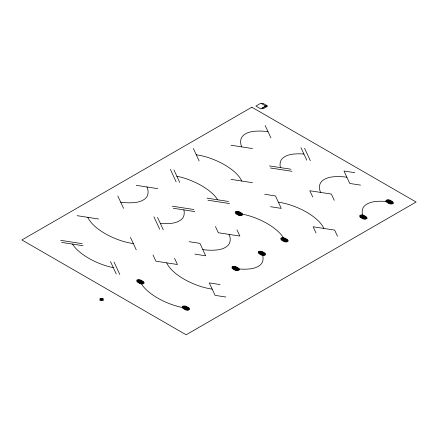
<?xml version="1.0" encoding="UTF-8"?>
<svg xmlns="http://www.w3.org/2000/svg" width="438" height="438" viewBox="0 0 438 438"><rect width="100%" height="100%" fill="white"/><g stroke="black" fill="none" stroke-linecap="round" stroke-linejoin="round"><path stroke-width="0.66" d="M261.858 103.801L262.844 103.231L267.311 105.81L266.326 106.379L260.818 103.209L255.891 106.056L260.818 108.903L265.746 106.056M230.99 145.224L252.529 148.559M354.764 172.687L343.994 171.017L349.765 183.456L360.534 185.121M269.447 165.909L290.985 169.243M270.41 167.984L291.949 171.318M230.99 179.361L252.529 182.695M264.711 194.28L275.48 195.945L281.251 208.384L270.481 206.714M136.196 185.323L157.735 188.658M207.032 198.151L228.57 201.485M207.995 200.226L229.534 203.56M172.331 206.189L193.87 209.523M173.295 208.258L194.833 211.592M77.066 215.671L98.605 219.005M189.156 241.694L199.925 243.358L205.696 255.797L194.926 254.133M60.641 240.325L82.18 243.659M61.605 242.4L83.143 245.729M220.079 284.585L209.309 282.915L215.08 295.354L225.849 297.019M101.665 298.973L102.634 299.532M100.62 299.581L101.589 300.139M334.254 200.292L331.369 194.078L309.83 190.744L312.716 196.963M304.574 148.258L310.345 160.697M300.983 147.705L306.753 160.138M337.539 236.328L334.654 230.109L313.115 226.78L316.001 232.994M265.154 125.503L270.925 137.937M236.974 229.857L239.86 236.071L218.321 232.742L215.436 226.523M193.355 148.531L199.126 160.965M173.952 169.949L179.722 182.383M170.36 169.396L176.131 181.83M157.527 217.363L163.297 229.802M174.559 258.305L177.445 264.519L155.906 261.19L153.021 254.971M153.935 216.81L159.706 229.244M117.8 195.945L123.571 208.384M130.469 237.401L136.24 249.835M114.044 262.055L119.815 274.489M110.453 261.497L116.223 273.936M140.395 281.82A52.012 30.03 0 0 0 146.314 289.759A78.583 45.366 0 0 0 172.161 304.684A52.012 30.03 0 0 0 185.915 308.1M166.675 262.855A52.012 30.03 0 0 0 172.594 270.793A78.583 45.366 0 0 0 198.441 285.718A52.012 30.03 0 0 0 212.195 289.135M72.527 244.086A52.012 30.03 0 0 0 77.329 249.934A78.583 45.366 0 0 0 103.176 264.859A52.012 30.03 0 0 0 113.3 267.629M87.835 217.336A52.012 30.03 0 0 0 93.754 225.28A78.583 45.366 0 0 0 119.601 240.199A52.012 30.03 0 0 0 133.355 243.616M235.66 268.543A33.211 19.173 0 0 0 249.649 268.943A15.752 9.094 0 0 0 262.63 261.448A33.211 19.173 0 0 0 261.94 253.372M202.81 249.578A33.211 19.173 0 0 0 216.799 249.978A15.752 9.094 0 0 0 229.78 242.482A33.211 19.173 0 0 0 229.09 234.407M160.352 223.457A33.211 19.173 0 0 0 170.809 223.424A15.752 9.094 0 0 0 183.79 215.929A33.211 19.173 0 0 0 183.845 209.895M120.685 202.164A33.211 19.173 0 0 0 134.674 202.564A15.752 9.094 0 0 0 147.655 195.069A33.211 19.173 0 0 0 146.965 186.993M284.465 239.821A52.012 30.03 0 0 0 278.546 231.883A78.583 45.366 0 0 0 252.699 216.958A52.012 30.03 0 0 0 238.945 213.541M278.365 202.164A52.012 30.03 0 0 1 292.119 205.581A78.583 45.366 0 0 1 317.966 220.506A52.012 30.03 0 0 1 323.885 228.444M176.875 176.257A52.012 30.03 0 0 1 186.999 179.027A78.583 45.366 0 0 1 212.846 193.952A52.012 30.03 0 0 1 217.648 199.794M196.24 154.751A52.012 30.03 0 0 1 209.994 158.167A78.583 45.366 0 0 1 235.841 173.087A52.012 30.03 0 0 1 241.76 181.031M389.585 201.891A33.211 19.173 0 0 0 375.596 201.491A15.752 9.094 0 0 0 362.615 208.992A33.211 19.173 0 0 0 363.305 217.067M346.88 177.237A33.211 19.173 0 0 0 332.891 176.837A15.752 9.094 0 0 0 319.91 184.332A33.211 19.173 0 0 0 320.6 192.408M303.928 154.05A33.211 19.173 0 0 0 293.471 154.077A15.752 9.094 0 0 0 280.49 161.573A33.211 19.173 0 0 0 280.435 167.612M268.04 131.718A33.211 19.173 0 0 0 254.051 131.318A15.752 9.094 0 0 0 241.07 138.813A33.211 19.173 0 0 0 241.76 146.889M137.176 279.964L136.738 280.457A3.323 1.916 0 0 0 136.804 281.267A5.201 3.006 0 0 0 137.395 282.061L139.985 283.55A5.201 3.006 0 0 0 141.359 283.895A3.323 1.916 0 0 0 142.755 283.933L144.058 283.233A3.526 2.037 0 0 0 143.987 282.379A5.201 3.006 0 0 0 143.396 281.579L140.812 280.09A5.201 3.006 0 0 0 139.432 279.751A3.323 1.916 0 0 0 138.036 279.707L137.176 279.964M137.822 280.336L137.466 280.731A2.655 1.533 0 0 0 137.527 281.377A4.161 2.404 0 0 0 137.997 282.012L140.067 283.205A4.161 2.404 0 0 0 141.167 283.479A2.655 1.533 0 0 0 142.284 283.512L143.325 282.953A2.82 1.626 0 0 0 143.27 282.264A4.161 2.404 0 0 0 142.793 281.629L140.729 280.435A4.161 2.404 0 0 0 139.629 280.161A2.655 1.533 0 0 0 138.507 280.128L137.822 280.336M138.463 280.703L138.2 281.004A1.993 1.15 0 0 0 138.244 281.486A3.121 1.801 0 0 0 138.6 281.962L140.149 282.86A3.121 1.801 0 0 0 140.97 283.063A1.993 1.15 0 0 0 141.813 283.09L142.596 282.669A2.113 1.221 0 0 0 142.547 282.154A3.121 1.801 0 0 0 142.197 281.678L140.642 280.78A3.121 1.801 0 0 0 139.821 280.577A1.993 1.15 0 0 0 138.977 280.555L138.463 280.703M139.109 281.076L138.961 281.601L139.651 282.247L140.779 282.647L141.863 282.384L141.14 281.393L139.109 281.076M139.755 281.448C140.182 283.216 142.208 281.295 139.755 281.448M235.726 211.685L235.288 212.178A3.323 1.916 0 0 0 235.354 212.988A5.201 3.006 0 0 0 235.945 213.782L238.535 215.277A5.201 3.006 0 0 0 239.909 215.616A3.526 2.037 0 0 0 241.393 215.66L242.603 214.905A3.323 1.916 0 0 0 242.537 214.1A5.201 3.006 0 0 0 241.946 213.306L239.362 211.811A5.201 3.006 0 0 0 237.982 211.472A3.323 1.916 0 0 0 236.586 211.434L235.726 211.685M236.372 212.058L236.016 212.452A2.655 1.533 0 0 0 236.077 213.098A4.161 2.404 0 0 0 236.547 213.733L238.617 214.927A4.161 2.404 0 0 0 239.717 215.2A2.82 1.626 0 0 0 240.905 215.233L241.875 214.636A2.655 1.533 0 0 0 241.82 213.99A4.161 2.404 0 0 0 241.343 213.355L239.279 212.156A4.161 2.404 0 0 0 238.179 211.888A2.655 1.533 0 0 0 237.057 211.855L236.372 212.058M237.013 212.43L236.75 212.726A1.993 1.15 0 0 0 236.794 213.213A3.121 1.801 0 0 0 237.15 213.689L238.699 214.582A3.121 1.801 0 0 0 239.52 214.79A2.113 1.221 0 0 0 240.413 214.812L241.141 214.363A1.993 1.15 0 0 0 241.097 213.875A3.121 1.801 0 0 0 240.747 213.399L239.192 212.507A3.121 1.801 0 0 0 238.371 212.299A1.993 1.15 0 0 0 237.527 212.277L237.013 212.43M237.659 212.802L237.511 213.322L238.201 213.974L239.329 214.374L240.407 214.089L239.69 213.114L237.659 212.802M238.305 213.175C238.732 214.938 240.758 213.021 238.305 213.175M182.695 306.244L182.257 306.737A3.323 1.916 0 0 0 182.323 307.547A5.201 3.006 0 0 0 182.914 308.341L185.498 309.83A5.201 3.006 0 0 0 186.878 310.175A3.323 1.916 0 0 0 188.274 310.214L189.577 309.513A3.526 2.037 0 0 0 189.506 308.653A5.201 3.006 0 0 0 188.915 307.859L186.325 306.37A5.201 3.006 0 0 0 184.951 306.025A3.323 1.916 0 0 0 183.555 305.987L182.695 306.244M183.341 306.616L182.985 307.011A2.655 1.533 0 0 0 183.04 307.657A4.161 2.404 0 0 0 183.517 308.292L185.581 309.485A4.161 2.404 0 0 0 186.681 309.759A2.655 1.533 0 0 0 187.803 309.792L188.844 309.228A2.82 1.626 0 0 0 188.783 308.544A4.161 2.404 0 0 0 188.313 307.909L186.243 306.715A4.161 2.404 0 0 0 185.143 306.441A2.655 1.533 0 0 0 184.026 306.408L183.341 306.616M183.982 306.983L183.719 307.284A1.993 1.15 0 0 0 183.763 307.766A3.121 1.801 0 0 0 184.113 308.243L185.668 309.14A3.121 1.801 0 0 0 186.489 309.343A1.993 1.15 0 0 0 187.333 309.37L188.11 308.949A2.113 1.221 0 0 0 188.066 308.434A3.121 1.801 0 0 0 187.71 307.958L186.161 307.06A3.121 1.801 0 0 0 185.34 306.857A1.993 1.15 0 0 0 184.497 306.835L183.982 306.983M184.628 307.356L184.48 307.876L185.17 308.527L186.298 308.927L187.382 308.664L186.659 307.673L184.628 307.356M185.269 307.728C185.701 309.496 187.727 307.575 185.269 307.728M232.441 266.687L232.003 267.18A3.323 1.916 0 0 0 232.069 267.99A5.201 3.006 0 0 0 232.66 268.784L235.25 270.273A5.201 3.006 0 0 0 236.624 270.618A3.526 2.037 0 0 0 238.108 270.662L239.318 269.907A3.323 1.916 0 0 0 239.252 269.102A5.201 3.006 0 0 0 238.661 268.308L236.077 266.813A5.201 3.006 0 0 0 234.697 266.474A3.323 1.916 0 0 0 233.301 266.43L232.441 266.687M233.087 267.06L232.731 267.454A2.655 1.533 0 0 0 232.792 268.1A4.161 2.404 0 0 0 233.262 268.735L235.332 269.928A4.161 2.404 0 0 0 236.432 270.202A2.82 1.626 0 0 0 237.62 270.235L238.59 269.633A2.655 1.533 0 0 0 238.535 268.987A4.161 2.404 0 0 0 238.058 268.352L235.994 267.158A4.161 2.404 0 0 0 234.894 266.884A2.655 1.533 0 0 0 233.772 266.857L233.087 267.06M233.728 267.432L233.465 267.728A1.993 1.15 0 0 0 233.509 268.209A3.121 1.801 0 0 0 233.865 268.686L235.414 269.584A3.121 1.801 0 0 0 236.235 269.786A2.113 1.221 0 0 0 237.128 269.813L237.856 269.365A1.993 1.15 0 0 0 237.812 268.877A3.121 1.801 0 0 0 237.462 268.401L235.907 267.509A3.121 1.801 0 0 0 235.086 267.3A1.993 1.15 0 0 0 234.242 267.279L233.728 267.432M234.374 267.799L234.226 268.324L234.916 268.976L236.044 269.375L237.122 269.091L236.405 268.116L234.374 267.799M235.02 268.171C235.447 269.939 237.473 268.023 235.02 268.171M258.721 251.516L258.283 252.009A3.323 1.916 0 0 0 258.349 252.819A5.201 3.006 0 0 0 258.94 253.613L261.53 255.102A5.201 3.006 0 0 0 262.904 255.447A3.526 2.037 0 0 0 264.388 255.485L265.598 254.735A3.323 1.916 0 0 0 265.532 253.925A5.201 3.006 0 0 0 264.941 253.131L262.357 251.642A5.201 3.006 0 0 0 260.977 251.297A3.323 1.916 0 0 0 259.581 251.259L258.721 251.516M259.367 251.883L259.011 252.283A2.655 1.533 0 0 0 259.072 252.929A4.161 2.404 0 0 0 259.542 253.564L261.612 254.757A4.161 2.404 0 0 0 262.712 255.031A2.82 1.626 0 0 0 263.9 255.064L264.87 254.462A2.655 1.533 0 0 0 264.815 253.816A4.161 2.404 0 0 0 264.338 253.18L262.274 251.987A4.161 2.404 0 0 0 261.174 251.713A2.655 1.533 0 0 0 260.052 251.68L259.367 251.883M260.008 252.255L259.745 252.556A1.993 1.15 0 0 0 259.789 253.038A3.121 1.801 0 0 0 260.145 253.514L261.694 254.412A3.121 1.801 0 0 0 262.515 254.615A2.113 1.221 0 0 0 263.408 254.642L264.136 254.188A1.993 1.15 0 0 0 264.092 253.706A3.121 1.801 0 0 0 263.742 253.23L262.187 252.332A3.121 1.801 0 0 0 261.366 252.129A1.993 1.15 0 0 0 260.522 252.102L260.008 252.255M260.654 252.627L260.506 253.148L261.196 253.799L262.324 254.199L263.402 253.92L262.685 252.945L260.654 252.627M261.3 253C261.727 254.763 263.753 252.846 261.3 253M281.245 237.965L280.807 238.458A3.323 1.916 0 0 0 280.873 239.268A5.201 3.006 0 0 0 281.464 240.062L284.048 241.557A5.201 3.006 0 0 0 285.428 241.896A3.526 2.037 0 0 0 286.912 241.94L288.122 241.185A3.323 1.916 0 0 0 288.056 240.38A5.201 3.006 0 0 0 287.465 239.586L284.875 238.091A5.201 3.006 0 0 0 283.501 237.752A3.323 1.916 0 0 0 282.105 237.714L281.245 237.965M281.891 238.338L281.535 238.732A2.655 1.533 0 0 0 281.59 239.378A4.161 2.404 0 0 0 282.067 240.013L284.131 241.207A4.161 2.404 0 0 0 285.231 241.48A2.82 1.626 0 0 0 286.419 241.513L287.394 240.916A2.655 1.533 0 0 0 287.333 240.27A4.161 2.404 0 0 0 286.863 239.63L284.793 238.436A4.161 2.404 0 0 0 283.693 238.168A2.655 1.533 0 0 0 282.576 238.135L281.891 238.338M282.532 238.71L282.269 239.006A1.993 1.15 0 0 0 282.313 239.493A3.121 1.801 0 0 0 282.663 239.969L284.218 240.862A3.121 1.801 0 0 0 285.039 241.07A2.113 1.221 0 0 0 285.932 241.092L286.66 240.643A1.993 1.15 0 0 0 286.616 240.155A3.121 1.801 0 0 0 286.26 239.679L284.711 238.787A3.121 1.801 0 0 0 283.89 238.579A1.993 1.15 0 0 0 283.047 238.557L282.532 238.71M283.178 239.082L283.03 239.602L283.72 240.254L284.848 240.654L285.926 240.369L285.209 239.394L283.178 239.082M283.819 239.455C284.246 241.218 286.277 239.301 283.819 239.455M364.038 217.336C361.98 217.949 362.861 215.518 364.038 217.336M364.766 217.609L363.14 217.757L362.106 217.16L361.837 216.498L363.469 216.372L364.504 216.969L364.766 217.609M365.5 217.883L364.723 218.332A1.993 1.15 0 0 1 363.879 218.31A3.121 1.801 0 0 1 363.058 218.102L361.503 217.21A3.121 1.801 0 0 1 361.153 216.733A2.113 1.221 0 0 1 361.104 216.219L361.887 215.797A1.993 1.15 0 0 1 362.73 215.819A3.121 1.801 0 0 1 363.551 216.027L365.1 216.919A3.121 1.801 0 0 1 365.456 217.396A1.993 1.15 0 0 1 365.5 217.883M366.234 218.157L365.193 218.754A2.655 1.533 0 0 1 364.071 218.721A4.161 2.404 0 0 1 362.971 218.447L360.907 217.253A4.161 2.404 0 0 1 360.43 216.618A2.82 1.626 0 0 1 360.375 215.934L361.416 215.376A2.655 1.533 0 0 1 362.533 215.408A4.161 2.404 0 0 1 363.633 215.682L365.703 216.876A4.161 2.404 0 0 1 366.173 217.511A2.655 1.533 0 0 1 366.234 218.157M366.962 218.425L365.664 219.175A3.323 1.916 0 0 1 364.268 219.137A5.201 3.006 0 0 1 362.888 218.797L360.304 217.303A5.201 3.006 0 0 1 359.713 216.509A3.526 2.037 0 0 1 359.642 215.649L360.945 214.954A3.323 1.916 0 0 1 362.341 214.992A5.201 3.006 0 0 1 363.715 215.332L366.305 216.826A5.201 3.006 0 0 1 366.896 217.62A3.323 1.916 0 0 1 366.962 218.425M390.318 202.164C388.26 202.772 389.141 200.347 390.318 202.164M391.046 202.438L389.42 202.586L388.386 201.989L388.117 201.327L389.749 201.201L390.784 201.798L391.046 202.438M391.78 202.712L391.003 203.161A1.993 1.15 0 0 1 390.159 203.133A3.121 1.801 0 0 1 389.338 202.931L387.783 202.033A3.121 1.801 0 0 1 387.433 201.557A2.113 1.221 0 0 1 387.384 201.042L388.167 200.626A1.993 1.15 0 0 1 389.01 200.648A3.121 1.801 0 0 1 389.831 200.856L391.38 201.748A3.121 1.801 0 0 1 391.736 202.225A1.993 1.15 0 0 1 391.78 202.712M392.514 202.98L391.473 203.582A2.655 1.533 0 0 1 390.351 203.55A4.161 2.404 0 0 1 389.251 203.276L387.187 202.082A4.161 2.404 0 0 1 386.71 201.447A2.82 1.626 0 0 1 386.655 200.763L387.696 200.204A2.655 1.533 0 0 1 388.813 200.232A4.161 2.404 0 0 1 389.913 200.505L391.983 201.699A4.161 2.404 0 0 1 392.453 202.334A2.655 1.533 0 0 1 392.514 202.98M393.242 203.254L391.944 204.004A3.323 1.916 0 0 1 390.548 203.966A5.201 3.006 0 0 1 389.168 203.621L386.584 202.132A5.201 3.006 0 0 1 385.993 201.338A3.526 2.037 0 0 1 385.922 200.478L387.225 199.777A3.323 1.916 0 0 1 388.621 199.821A5.201 3.006 0 0 1 389.995 200.161L392.585 201.655A5.201 3.006 0 0 1 393.176 202.449A3.323 1.916 0 0 1 393.242 203.254M251.85 107.201L21.9 239.958L186.15 334.791L416.1 202.028L251.85 107.201M266.326 105.81L262.012 108.301L262.997 108.87L267.311 106.379L266.326 105.81M100.62 298.442L99.694 298.973L102.634 300.671L103.56 300.139L100.62 298.442M102.591 298.442L99.694 300.112L100.663 300.671L103.56 299.001L102.591 298.442"/></g></svg>
